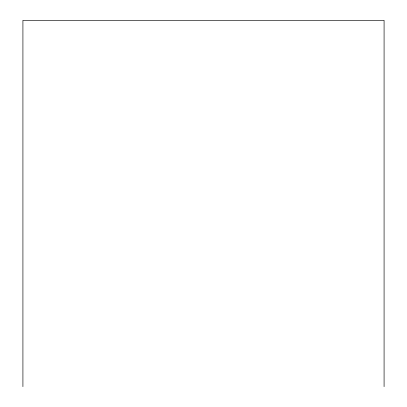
<?xml version="1.0" encoding="UTF-8"?>
<svg xmlns="http://www.w3.org/2000/svg" width="407" height="407" viewBox="0 0 407 407"><rect width="100%" height="100%" fill="white"/><g stroke="black" fill="none" stroke-linecap="round" stroke-linejoin="round"><path stroke-width="0.61" d="M384.081 386.65L384.081 20.35L22.919 20.35L22.919 386.65"/></g></svg>
